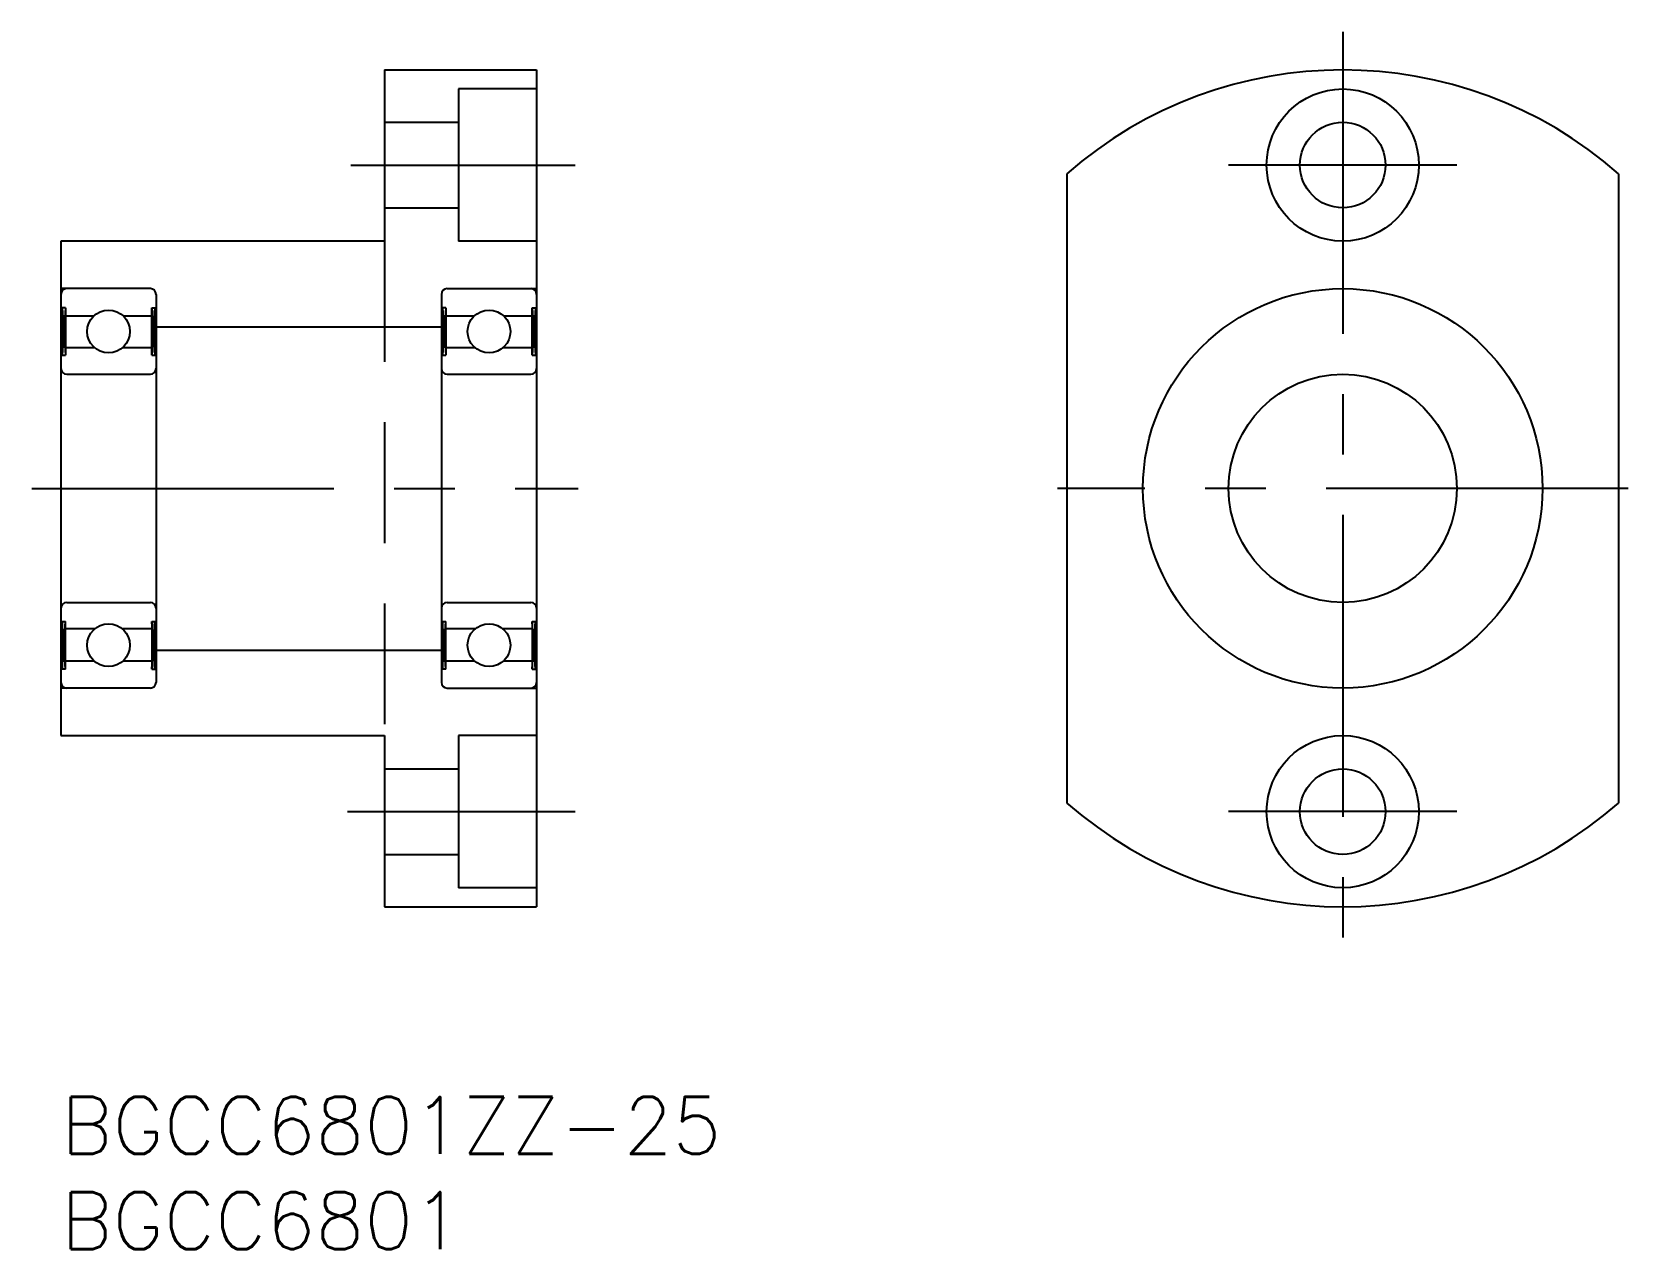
# Model space of a CAD drawing. Extents: x -1.5 to 82.4, y -8 to 56.
import ezdxf

# ---------------------------------------------------------------- set-up
doc = ezdxf.new("R2010")
doc.units = 0
doc.header["$LTSCALE"] = 0.5
doc.linetypes.add('CENTER', pattern=[50.8, 31.75, -6.35, 6.35, -6.35])
doc.linetypes.add('DASHED', pattern=[19.05, 12.7, -6.35])
for name, color, linetype in [('MSM_CENTER', 1, 'CENTER'), ('MSM_CONTINUOUS', 7, 'CONTINUOUS'), ('MSM_DASHED', 4, 'DASHED'), ('MSM_NARROW', 5, 'CONTINUOUS'), ('MSM_PART_NUMBER', 7, 'CONTINUOUS')]:
    doc.layers.add(name, color=color, linetype=linetype)
doc.styles.get("Standard").update_dxf_attribs({"font": 'txt.shx', "height": 3, "bigfont": 'bigfont.shx'})

msp = doc.modelspace()

# ---------------------------------------------------------------- linework, layer by layer
at = {"layer": 'MSM_CENTER'}
for p, q in [((67.377, 56), (67.377, 8)), ((15.235, 49), (27.034, 49)), ((73.377, 49), (61.377, 49)), ((-1.527, 32), (27.178, 32)), ((82.377, 32), (52.377, 32)), ((15.056, 15), (27.034, 15)), ((73.377, 15), (61.377, 15))]:
    msp.add_line(p, q, dxfattribs=at)
at = {"layer": 'MSM_CONTINUOUS'}
for p, q in [((17, 54), (25, 54)), ((17, 54), (17, 45)), ((25, 54), (25, 10)), ((25, 53), (20.9, 53)), ((20.9, 53), (20.9, 45)), ((17, 51.25), (20.9, 51.25)), ((52.877, 48.545), (52.877, 15.455)), ((81.877, 48.545), (81.877, 15.455)), ((17, 46.75), (20.9, 46.75)), ((0, 45), (0, 19)), ((17, 45), (0, 45)), ((25, 45), (20.9, 45)), ((4.7, 42.5), (0, 42.5)), ((5, 42.2), (5, 21.8)), ((20, 42.2), (20, 21.8)), ((20.3, 42.5), (25, 42.5)), ((0.23, 41.5), (0, 41.5)), ((0.058, 39), (0.058, 41.5)), ((0.23, 41.5), (0.23, 39)), ((4.77, 41.5), (5, 41.5)), ((4.77, 39), (4.77, 41.5)), ((4.942, 41.5), (4.942, 39)), ((20.23, 41.5), (20, 41.5)), ((20.058, 39), (20.058, 41.5)), ((20.23, 41.5), (20.23, 39)), ((24.77, 41.5), (25, 41.5)), ((24.77, 39), (24.77, 41.5)), ((24.943, 41.5), (24.943, 39)), ((0.23, 41.075), (1.735, 41.075)), ((3.265, 41.075), (4.77, 41.075)), ((5, 40.5), (20, 40.5)), ((20.23, 41.075), (21.735, 41.075)), ((23.265, 41.075), (24.77, 41.075)), ((0, 39), (0.23, 39)), ((1.775, 39.39), (0.23, 39.39)), ((4.77, 39.39), (3.225, 39.39)), ((4.77, 39), (5, 39)), ((20, 39), (20.23, 39)), ((21.775, 39.39), (20.23, 39.39)), ((24.77, 39.39), (23.225, 39.39)), ((24.77, 39), (25, 39)), ((0.3, 38), (4.7, 38)), ((20.3, 38), (24.7, 38)), ((0.3, 26), (4.7, 26)), ((20.3, 26), (24.7, 26)), ((0, 25), (0.23, 25)), ((0.058, 25), (0.058, 22.5)), ((0.23, 22.5), (0.23, 25)), ((1.775, 24.61), (0.23, 24.61)), ((4.77, 24.61), (3.225, 24.61)), ((4.77, 25), (4.77, 22.5)), ((4.77, 25), (5, 25)), ((4.942, 22.5), (4.942, 25)), ((20, 25), (20.23, 25)), ((20.058, 25), (20.058, 22.5)), ((20.23, 22.5), (20.23, 25)), ((21.775, 24.61), (20.23, 24.61)), ((24.77, 24.61), (23.225, 24.61)), ((24.77, 25), (24.77, 22.5)), ((24.77, 25), (25, 25)), ((24.943, 22.5), (24.943, 25)), ((5, 23.5), (20, 23.5)), ((0.23, 22.925), (1.735, 22.925)), ((3.265, 22.925), (4.77, 22.925)), ((20.23, 22.925), (21.735, 22.925)), ((23.265, 22.925), (24.77, 22.925)), ((0.23, 22.5), (0, 22.5)), ((4.77, 22.5), (5, 22.5)), ((20.23, 22.5), (20, 22.5)), ((24.77, 22.5), (25, 22.5)), ((4.7, 21.5), (0, 21.5)), ((20.3, 21.5), (25, 21.5)), ((0, 19), (17, 19)), ((17, 19), (17, 10)), ((25, 19), (20.9, 19)), ((20.9, 19), (20.9, 11)), ((17, 17.25), (20.9, 17.25)), ((17, 12.75), (20.9, 12.75)), ((25, 11), (20.9, 11)), ((17, 10), (25, 10))]:
    msp.add_line(p, q, dxfattribs=at)
for centre, radius in [((67.377, 49), 4), ((67.377, 49), 2.25), ((67.377, 32), 10.5), ((2.5, 40.25), 1.125), ((22.5, 40.25), 1.125), ((67.377, 32), 6), ((2.5, 23.75), 1.125), ((22.5, 23.75), 1.125), ((67.377, 15), 4), ((67.377, 15), 2.25)]:
    msp.add_circle(centre, radius, dxfattribs=at)
for centre, radius, start, end in [((67.377, 32), 22, 48.76942, 131.23058), ((0.3, 42.2), 0.3, 90, 180), ((4.7, 42.2), 0.3, 0, 90), ((20.3, 42.2), 0.3, 90, 180), ((24.7, 42.2), 0.3, 0, 90), ((0.3, 38.3), 0.3, 180, 270), ((4.7, 38.3), 0.3, 270, 0), ((20.3, 38.3), 0.3, 180, 270), ((24.7, 38.3), 0.3, 270, 0), ((0.3, 25.7), 0.3, 90, 180), ((4.7, 25.7), 0.3, 0, 90), ((20.3, 25.7), 0.3, 90, 180), ((24.7, 25.7), 0.3, 0, 90), ((0.3, 21.8), 0.3, 180, 270), ((4.7, 21.8), 0.3, 270, 0), ((20.3, 21.8), 0.3, 180, 270), ((24.7, 21.8), 0.3, 270, 0), ((67.377, 32), 22, 228.76942, 311.23058)]:
    msp.add_arc(centre, radius, start, end, dxfattribs=at)
at = {"layer": 'MSM_DASHED'}
msp.add_line((17, 45), (17, 19), dxfattribs=at)
at = {"layer": 'MSM_NARROW'}
for p, q in [((0.058, 41.5), (0.23, 39)), ((0.23, 41.5), (0.058, 39)), ((4.77, 41.5), (4.942, 39)), ((4.942, 41.5), (4.77, 39)), ((20.058, 41.5), (20.23, 39)), ((20.23, 41.5), (20.058, 39)), ((24.77, 41.5), (24.943, 39)), ((24.943, 41.5), (24.77, 39)), ((0.058, 22.5), (0.23, 25)), ((0.23, 22.5), (0.058, 25)), ((4.77, 22.5), (4.942, 25)), ((4.942, 22.5), (4.77, 25)), ((20.058, 22.5), (20.23, 25)), ((20.23, 22.5), (20.058, 25)), ((24.77, 22.5), (24.943, 25)), ((24.943, 22.5), (24.77, 25))]:
    msp.add_line(p, q, dxfattribs=at)

# ---------------------------------------------------------------- texts
at = {"layer": 'MSM_PART_NUMBER'}
for s, p in [('BGCC6801ZZ-25', (0, -3)), ('BGCC6801', (0, -8))]:
    msp.add_text(s, height=3, dxfattribs=at).set_placement(p)

doc.saveas('drawing.dxf')
